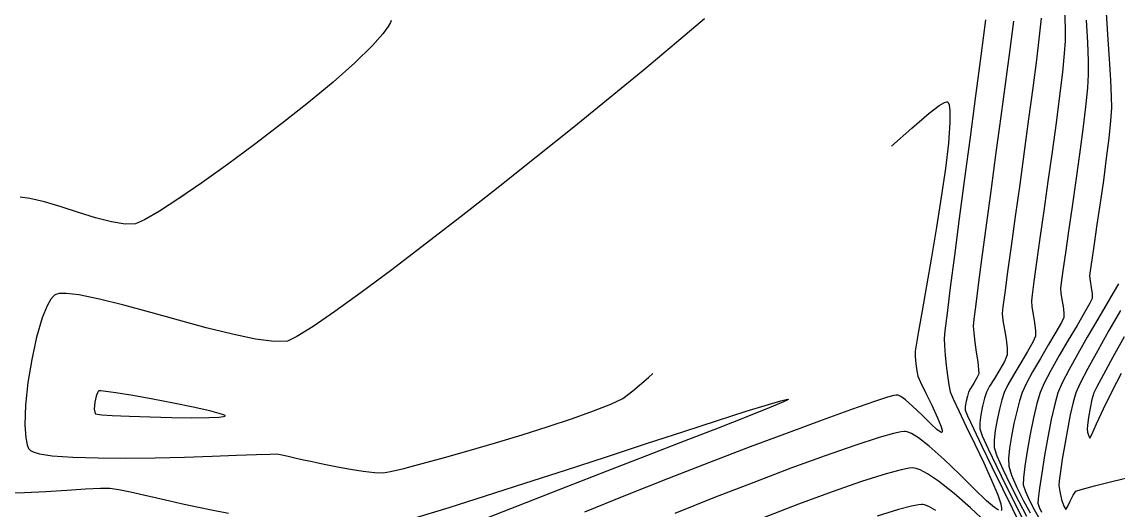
# Model space of a CAD drawing. Header units: metres. Extents: x 708868 to 711043, y 5411316 to 5413138.
# Drawn here: x 710010.5 to 710079.2, y 5411881.9 to 5411912.5 of the extents above; entities that cross this region are included whole.
import ezdxf

# ---------------------------------------------------------------- set-up
doc = ezdxf.new("R2010")
doc.units = ezdxf.units.M
for name, color, linetype in [('Rionegro 2010_Contours', 7, 'Continuous'), ('Rionegro 2014_Contours', 7, 'Continuous'), ('Rionegro 2018_Contours', 7, 'Continuous')]:
    doc.layers.add(name, color=color, linetype=linetype)

msp = doc.modelspace()

# ---------------------------------------------------------------- linework, layer by layer
at = {"layer": 'Rionegro 2010_Contours'}
for points in [[(710078.461, 5411913.421, 241), (710078.584, 5411911.719, 241), (710078.687, 5411910.178, 241), (710078.763, 5411908.861, 241), (710078.807, 5411907.827, 241), (710078.815, 5411907.137, 241), (710078.765, 5411906.326, 241), (710078.654, 5411905.243, 241), (710078.498, 5411903.97, 241), (710078.313, 5411902.589, 241), (710078.113, 5411901.181, 241), (710077.915, 5411899.829, 241), (710077.734, 5411898.614, 241), (710077.586, 5411897.617, 241), (710077.485, 5411896.922, 241), (710077.447, 5411896.608, 241), (710077.48, 5411896.293, 241), (710077.551, 5411895.887, 241), (710077.61, 5411895.485, 241), (710077.611, 5411895.18, 241), (710077.472, 5411894.891, 241), (710077.137, 5411894.304, 241), (710076.667, 5411893.505, 241), (710076.119, 5411892.577, 241), (710075.554, 5411891.607, 241), (710075.031, 5411890.679, 241), (710074.609, 5411889.879, 241), (710074.347, 5411889.291, 241), (710074.149, 5411888.618, 241), (710073.937, 5411887.71, 241), (710073.729, 5411886.678, 241), (710073.544, 5411885.632, 241), (710073.398, 5411884.684, 241), (710073.309, 5411883.943, 241), (710073.296, 5411883.521, 241), (710073.427, 5411883.097, 241), (710073.68, 5411882.537, 241), (710073.978, 5411881.963, 241), (710074.242, 5411881.493, 241)], [(710070.932, 5411912.656, 236), (710070.63, 5411910.382, 236), (710070.301, 5411907.896, 236), (710069.957, 5411905.302, 236), (710069.613, 5411902.701, 236), (710069.283, 5411900.196, 236), (710068.981, 5411897.888, 236), (710068.722, 5411895.88, 236), (710068.519, 5411894.274, 236), (710068.386, 5411893.172, 236), (710068.338, 5411892.677, 236), (710068.351, 5411892.223, 236), (710068.393, 5411891.643, 236), (710068.457, 5411891, 236), (710068.537, 5411890.36, 236), (710068.627, 5411889.787, 236), (710068.721, 5411889.344, 236), (710068.894, 5411888.912, 236), (710069.248, 5411888.154, 236), (710069.725, 5411887.169, 236), (710070.266, 5411886.052, 236), (710070.814, 5411884.902, 236), (710071.309, 5411883.815, 236), (710071.695, 5411882.888, 236), (710071.886, 5411882.327, 236), (710071.94, 5411882.045, 236), (710071.927, 5411881.933, 236), (710071.905, 5411881.903, 236)], [(710072.677, 5411912.555, 237), (710072.446, 5411910.788, 237), (710072.179, 5411908.773, 237), (710071.888, 5411906.594, 237), (710071.585, 5411904.335, 237), (710071.281, 5411902.083, 237), (710070.991, 5411899.922, 237), (710070.725, 5411897.938, 237), (710070.497, 5411896.214, 237), (710070.319, 5411894.837, 237), (710070.202, 5411893.892, 237), (710070.16, 5411893.463, 237), (710070.187, 5411893.03, 237), (710070.259, 5411892.454, 237), (710070.35, 5411891.822, 237), (710070.438, 5411891.223, 237), (710070.497, 5411890.744, 237), (710070.504, 5411890.473, 237), (710070.392, 5411890.21, 237), (710070.194, 5411889.881, 237), (710069.991, 5411889.559, 237), (710069.862, 5411889.316, 237), (710069.79, 5411889.073, 237), (710069.715, 5411888.751, 237), (710069.662, 5411888.428, 237), (710069.656, 5411888.183, 237), (710069.801, 5411887.836, 237), (710070.172, 5411887.044, 237), (710070.703, 5411885.937, 237), (710071.331, 5411884.643, 237), (710071.989, 5411883.293, 237), (710072.615, 5411882.017, 237), (710073.142, 5411880.944, 237)], [(710074.422, 5411912.743, 238), (710074.299, 5411911.626, 238), (710074.118, 5411910.148, 238), (710073.892, 5411908.395, 238), (710073.633, 5411906.451, 238), (710073.355, 5411904.402, 238), (710073.07, 5411902.333, 238), (710072.794, 5411900.328, 238), (710072.537, 5411898.473, 238), (710072.315, 5411896.852, 238), (710072.139, 5411895.552, 238), (710072.024, 5411894.656, 238), (710071.982, 5411894.249, 238), (710072.021, 5411893.81, 238), (710072.116, 5411893.242, 238), (710072.221, 5411892.633, 238), (710072.29, 5411892.073, 238), (710072.281, 5411891.65, 238), (710072.121, 5411891.245, 238), (710071.827, 5411890.73, 238), (710071.483, 5411890.185, 238), (710071.174, 5411889.686, 238), (710070.984, 5411889.31, 238), (710070.868, 5411888.934, 238), (710070.743, 5411888.436, 238), (710070.635, 5411887.896, 238), (710070.568, 5411887.397, 238), (710070.566, 5411887.017, 238), (710070.724, 5411886.589, 238), (710071.099, 5411885.762, 238), (710071.619, 5411884.677, 238), (710072.21, 5411883.472, 238), (710072.8, 5411882.289, 238), (710073.315, 5411881.265, 238)], [(710075.876, 5411913.191, 239), (710075.916, 5411912.139, 239), (710075.92, 5411911.322, 239), (710075.867, 5411910.535, 239), (710075.745, 5411909.363, 239), (710075.567, 5411907.89, 239), (710075.348, 5411906.201, 239), (710075.102, 5411904.381, 239), (710074.843, 5411902.513, 239), (710074.585, 5411900.682, 239), (710074.342, 5411898.972, 239), (710074.128, 5411897.468, 239), (710073.958, 5411896.255, 239), (710073.845, 5411895.416, 239), (710073.803, 5411895.036, 239), (710073.837, 5411894.662, 239), (710073.918, 5411894.179, 239), (710074.007, 5411893.662, 239), (710074.066, 5411893.187, 239), (710074.058, 5411892.827, 239), (710073.899, 5411892.456, 239), (710073.568, 5411891.869, 239), (710073.144, 5411891.164, 239), (710072.706, 5411890.436, 239), (710072.333, 5411889.784, 239), (710072.105, 5411889.303, 239), (710071.961, 5411888.847, 239), (710071.805, 5411888.25, 239), (710071.656, 5411887.581, 239), (710071.537, 5411886.912, 239), (710071.47, 5411886.312, 239), (710071.476, 5411885.852, 239), (710071.645, 5411885.334, 239), (710072.012, 5411884.502, 239), (710072.498, 5411883.499, 239), (710073.022, 5411882.465, 239), (710073.503, 5411881.541, 239)], [(710020.729, 5411901.689, 234), (710020.378, 5411901.449, 234), (710019.156, 5411900.658, 234), (710018.228, 5411900.113, 234), (710017.663, 5411899.863, 234), (710017.016, 5411899.839, 234), (710016.16, 5411899.986, 234), (710015.162, 5411900.251, 234), (710014.086, 5411900.583, 234), (710012.997, 5411900.929, 234), (710011.962, 5411901.237, 234), (710011.045, 5411901.454, 234), (710010.441, 5411901.528, 234)], [(710079.26, 5411896.105, 242), (710078.936, 5411895.544, 242), (710078.468, 5411894.75, 242), (710077.907, 5411893.797, 242), (710077.302, 5411892.76, 242), (710076.706, 5411891.715, 242), (710076.167, 5411890.738, 242), (710075.738, 5411889.902, 242), (710075.468, 5411889.284, 242), (710075.264, 5411888.577, 242), (710075.049, 5411887.614, 242), (710074.834, 5411886.501, 242), (710074.633, 5411885.342, 242), (710074.458, 5411884.244, 242), (710074.32, 5411883.31, 242), (710074.232, 5411882.645, 242), (710074.206, 5411882.355, 242), (710074.289, 5411882.108, 242), (710074.439, 5411881.808, 242)], [(710079.39, 5411894.437, 243), (710078.668, 5411893.178, 243), (710077.963, 5411891.93, 243), (710077.34, 5411890.796, 243), (710076.86, 5411889.878, 243), (710076.589, 5411889.278, 243), (710076.418, 5411888.691, 243), (710076.238, 5411887.902, 243), (710076.059, 5411886.99, 243), (710075.89, 5411886.038, 243), (710075.743, 5411885.127, 243), (710075.628, 5411884.34, 243), (710075.553, 5411883.758, 243), (710075.53, 5411883.462, 243), (710075.585, 5411883.091, 243), (710075.7, 5411882.6, 243), (710075.836, 5411882.168, 243), (710075.953, 5411881.977, 243), (710076.076, 5411882.127, 243), (710076.24, 5411882.484, 243), (710076.42, 5411882.873, 243), (710076.592, 5411883.12, 243), (710076.933, 5411883.231, 243), (710077.751, 5411883.449, 243), (710078.925, 5411883.743, 243), (710080.335, 5411884.083, 243)], [(710079.623, 5411892.787, 244), (710078.914, 5411891.511, 244), (710078.319, 5411890.431, 244), (710077.898, 5411889.65, 244), (710077.711, 5411889.271, 244), (710077.602, 5411888.867, 244), (710077.491, 5411888.308, 244), (710077.392, 5411887.726, 244), (710077.323, 5411887.25, 244), (710077.299, 5411887.01, 244), (710077.331, 5411886.805, 244), (710077.396, 5411886.557, 244), (710077.463, 5411886.433, 244), (710077.587, 5411886.676, 244), (710077.888, 5411887.328, 244), (710078.326, 5411888.268, 244), (710078.859, 5411889.373, 244), (710079.447, 5411890.52, 244)], [(710015.123, 5411887.975, 236), (710015.144, 5411887.964, 236), (710015.25, 5411887.942, 236), (710015.559, 5411887.908, 236), (710016.203, 5411887.863, 236), (710017.291, 5411887.809, 236), (710018.57, 5411887.765, 236), (710019.91, 5411887.733, 236), (710021.182, 5411887.719, 236), (710022.254, 5411887.728, 236), (710022.88, 5411887.754, 236), (710023.171, 5411887.787, 236), (710023.265, 5411887.815, 236), (710023.278, 5411887.832, 236), (710023.269, 5411887.851, 236), (710023.184, 5411887.898, 236), (710022.91, 5411887.991, 236), (710022.31, 5411888.148, 236), (710021.277, 5411888.38, 236), (710020.045, 5411888.632, 236), (710018.743, 5411888.881, 236), (710017.496, 5411889.104, 236), (710016.431, 5411889.279, 236), (710015.795, 5411889.37, 236), (710015.487, 5411889.401, 236), (710015.377, 5411889.402, 236), (710015.354, 5411889.396, 236), (710015.327, 5411889.37, 236), (710015.273, 5411889.278, 236), (710015.199, 5411889.064, 236), (710015.12, 5411888.698, 236), (710015.077, 5411888.247, 236), (710015.123, 5411887.975, 236)], [(710035.307, 5411881.482, 234), (710037.317, 5411882.101, 234), (710039.593, 5411882.82, 234), (710042.051, 5411883.61, 234), (710044.607, 5411884.439, 234), (710047.178, 5411885.278, 234), (710049.68, 5411886.096, 234), (710052.029, 5411886.863, 234), (710054.143, 5411887.55, 234), (710055.936, 5411888.124, 234), (710057.326, 5411888.557, 234), (710058.092, 5411888.781, 234), (710058.435, 5411888.868, 234), (710058.545, 5411888.883, 234), (710058.561, 5411888.877, 234), (710058.552, 5411888.862, 234), (710058.454, 5411888.804, 234), (710058.122, 5411888.65, 234), (710057.364, 5411888.331, 234), (710055.973, 5411887.774, 234), (710054.172, 5411887.067, 234), (710052.049, 5411886.243, 234), (710049.693, 5411885.333, 234), (710047.192, 5411884.366, 234), (710044.637, 5411883.374, 234), (710042.114, 5411882.389, 234), (710039.713, 5411881.44, 234)], [(710071.75, 5411881.918, 236), (710071.487, 5411882.088, 236), (710070.996, 5411882.512, 236), (710070.209, 5411883.271, 236), (710069.3, 5411884.175, 236), (710068.341, 5411885.104, 236), (710067.408, 5411885.94, 236), (710066.73, 5411886.461, 236), (710066.286, 5411886.725, 236), (710066.029, 5411886.827, 236), (710065.914, 5411886.852, 236), (710065.844, 5411886.856, 236), (710065.636, 5411886.835, 236), (710065.162, 5411886.733, 236), (710064.257, 5411886.477, 236), (710062.743, 5411885.987, 236), (710060.877, 5411885.334, 236), (710058.738, 5411884.55, 236), (710056.404, 5411883.666, 236), (710053.954, 5411882.71, 236), (710051.468, 5411881.715, 236)], [(710070.977, 5411881.145, 237), (710069.982, 5411882.072, 237), (710068.964, 5411882.966, 237), (710067.992, 5411883.738, 237), (710067.292, 5411884.209, 237), (710066.837, 5411884.447, 237), (710066.574, 5411884.54, 237), (710066.457, 5411884.565, 237), (710066.374, 5411884.571, 237), (710066.14, 5411884.553, 237), (710065.635, 5411884.455, 237), (710064.699, 5411884.203, 237), (710063.167, 5411883.717, 237), (710061.311, 5411883.072, 237), (710059.213, 5411882.3, 237), (710056.956, 5411881.434, 237)], [(710009.403, 5411883.002, 234), (710010.694, 5411883.024, 234), (710012.046, 5411883.091, 234), (710013.358, 5411883.178, 234), (710014.529, 5411883.26, 234), (710015.457, 5411883.31, 234), (710016.042, 5411883.304, 234), (710016.62, 5411883.215, 234), (710017.343, 5411883.07, 234), (710018.153, 5411882.892, 234), (710018.992, 5411882.698, 234), (710019.801, 5411882.509, 234), (710020.523, 5411882.345, 234), (710021.098, 5411882.226, 234), (710021.612, 5411882.124, 234), (710022.431, 5411881.955, 234), (710023.486, 5411881.739, 234)], [(710067.823, 5411881.897, 238), (710067.374, 5411882.153, 238), (710067.115, 5411882.252, 238), (710067, 5411882.278, 238), (710066.927, 5411882.283, 238), (710066.724, 5411882.268, 238), (710066.284, 5411882.184, 238), (710065.469, 5411881.967, 238), (710064.136, 5411881.548, 238)]]:
    msp.add_polyline3d(points, dxfattribs=at)
at = {"layer": 'Rionegro 2014_Contours'}
for points in [[(710078.461, 5411913.421, 241), (710078.584, 5411911.719, 241), (710078.687, 5411910.178, 241), (710078.763, 5411908.861, 241), (710078.807, 5411907.827, 241), (710078.815, 5411907.137, 241), (710078.765, 5411906.326, 241), (710078.654, 5411905.243, 241), (710078.498, 5411903.97, 241), (710078.313, 5411902.589, 241), (710078.113, 5411901.181, 241), (710077.915, 5411899.829, 241), (710077.734, 5411898.614, 241), (710077.586, 5411897.617, 241), (710077.485, 5411896.922, 241), (710077.447, 5411896.608, 241), (710077.48, 5411896.293, 241), (710077.551, 5411895.887, 241), (710077.61, 5411895.485, 241), (710077.611, 5411895.18, 241), (710077.472, 5411894.891, 241), (710077.137, 5411894.304, 241), (710076.667, 5411893.505, 241), (710076.119, 5411892.577, 241), (710075.554, 5411891.607, 241), (710075.031, 5411890.679, 241), (710074.609, 5411889.879, 241), (710074.347, 5411889.291, 241), (710074.149, 5411888.618, 241), (710073.937, 5411887.71, 241), (710073.729, 5411886.678, 241), (710073.544, 5411885.632, 241), (710073.398, 5411884.684, 241), (710073.309, 5411883.943, 241), (710073.296, 5411883.521, 241), (710073.427, 5411883.097, 241), (710073.68, 5411882.537, 241), (710073.978, 5411881.963, 241), (710074.242, 5411881.493, 241)], [(710033.679, 5411912.606, 234), (710033.636, 5411912.49, 234), (710033.497, 5411912.229, 234), (710033.164, 5411911.766, 234), (710032.51, 5411911.03, 234), (710031.406, 5411909.955, 234), (710030.046, 5411908.751, 234), (710028.5, 5411907.465, 234), (710026.837, 5411906.144, 234), (710025.124, 5411904.835, 234), (710023.431, 5411903.584, 234), (710021.826, 5411902.44, 234), (710020.378, 5411901.449, 234), (710019.156, 5411900.658, 234), (710018.228, 5411900.113, 234), (710017.663, 5411899.863, 234), (710017.016, 5411899.839, 234), (710016.16, 5411899.986, 234), (710015.162, 5411900.251, 234), (710014.086, 5411900.583, 234), (710012.997, 5411900.929, 234), (710011.962, 5411901.237, 234), (710011.045, 5411901.454, 234), (710010.441, 5411901.528, 234)], [(710053.315, 5411912.717, 235), (710051.557, 5411911.218, 235), (710049.57, 5411909.558, 235), (710047.408, 5411907.778, 235), (710045.123, 5411905.923, 235), (710042.768, 5411904.033, 235), (710040.397, 5411902.153, 235), (710038.062, 5411900.323, 235), (710035.816, 5411898.588, 235), (710033.713, 5411896.988, 235), (710031.804, 5411895.568, 235), (710030.143, 5411894.368, 235), (710028.784, 5411893.433, 235), (710027.778, 5411892.804, 235), (710027.179, 5411892.523, 235), (710026.355, 5411892.485, 235), (710025.177, 5411892.64, 235), (710023.728, 5411892.945, 235), (710022.094, 5411893.354, 235), (710020.36, 5411893.823, 235), (710018.61, 5411894.308, 235), (710016.93, 5411894.764, 235), (710015.402, 5411895.146, 235), (710014.114, 5411895.41, 235), (710013.312, 5411895.505, 235), (710012.872, 5411895.495, 235), (710012.666, 5411895.443, 235), (710012.591, 5411895.403, 235), (710012.512, 5411895.337, 235), (710012.353, 5411895.148, 235), (710012.116, 5411894.732, 235), (710011.811, 5411893.968, 235), (710011.459, 5411892.757, 235), (710011.156, 5411891.369, 235), (710010.921, 5411889.917, 235), (710010.772, 5411888.512, 235), (710010.726, 5411887.269, 235), (710010.776, 5411886.467, 235), (710010.87, 5411886.016, 235), (710010.963, 5411885.799, 235), (710011.018, 5411885.72, 235), (710011.073, 5411885.669, 235), (710011.245, 5411885.576, 235), (710011.651, 5411885.459, 235), (710012.434, 5411885.339, 235), (710013.736, 5411885.243, 235), (710015.31, 5411885.195, 235), (710017.062, 5411885.188, 235), (710018.899, 5411885.211, 235), (710020.728, 5411885.255, 235), (710022.455, 5411885.31, 235), (710023.988, 5411885.366, 235), (710025.233, 5411885.415, 235), (710026.097, 5411885.445, 235), (710026.486, 5411885.448, 235), (710026.851, 5411885.387, 235), (710027.318, 5411885.288, 235), (710027.818, 5411885.172, 235), (710028.284, 5411885.065, 235), (710028.647, 5411884.988, 235), (710028.998, 5411884.915, 235), (710029.583, 5411884.792, 235), (710030.322, 5411884.642, 235), (710031.132, 5411884.49, 235), (710031.933, 5411884.36, 235), (710032.643, 5411884.276, 235), (710033.18, 5411884.263, 235), (710033.641, 5411884.345, 235), (710034.481, 5411884.544, 235), (710035.629, 5411884.842, 235), (710037.015, 5411885.219, 235), (710038.568, 5411885.659, 235), (710040.218, 5411886.142, 235), (710041.894, 5411886.65, 235), (710043.525, 5411887.165, 235), (710045.042, 5411887.669, 235), (710046.372, 5411888.143, 235), (710047.446, 5411888.569, 235), (710048.192, 5411888.929, 235), (710048.831, 5411889.395, 235), (710049.813, 5411890.239, 235), (710050.079, 5411890.481, 235)], [(710070.932, 5411912.656, 236), (710070.63, 5411910.382, 236), (710070.301, 5411907.896, 236), (710069.957, 5411905.302, 236), (710069.613, 5411902.701, 236), (710069.283, 5411900.196, 236), (710068.981, 5411897.888, 236), (710068.722, 5411895.88, 236), (710068.519, 5411894.274, 236), (710068.386, 5411893.172, 236), (710068.338, 5411892.677, 236), (710068.351, 5411892.223, 236), (710068.393, 5411891.643, 236), (710068.457, 5411891, 236), (710068.537, 5411890.36, 236), (710068.627, 5411889.787, 236), (710068.721, 5411889.344, 236), (710068.894, 5411888.912, 236), (710069.248, 5411888.154, 236), (710069.725, 5411887.169, 236), (710070.266, 5411886.052, 236), (710070.814, 5411884.902, 236), (710071.309, 5411883.815, 236), (710071.695, 5411882.888, 236), (710071.886, 5411882.327, 236), (710071.94, 5411882.045, 236), (710071.927, 5411881.933, 236), (710071.905, 5411881.903, 236)], [(710072.677, 5411912.555, 237), (710072.446, 5411910.788, 237), (710072.179, 5411908.773, 237), (710071.888, 5411906.594, 237), (710071.585, 5411904.335, 237), (710071.281, 5411902.083, 237), (710070.991, 5411899.922, 237), (710070.725, 5411897.938, 237), (710070.497, 5411896.214, 237), (710070.319, 5411894.837, 237), (710070.202, 5411893.892, 237), (710070.16, 5411893.463, 237), (710070.187, 5411893.03, 237), (710070.259, 5411892.454, 237), (710070.35, 5411891.822, 237), (710070.438, 5411891.223, 237), (710070.497, 5411890.744, 237), (710070.504, 5411890.473, 237), (710070.392, 5411890.21, 237), (710070.194, 5411889.881, 237), (710069.991, 5411889.559, 237), (710069.862, 5411889.316, 237), (710069.79, 5411889.073, 237), (710069.715, 5411888.751, 237), (710069.662, 5411888.428, 237), (710069.656, 5411888.183, 237), (710069.801, 5411887.836, 237), (710070.172, 5411887.044, 237), (710070.703, 5411885.937, 237), (710071.331, 5411884.643, 237), (710071.989, 5411883.293, 237), (710072.615, 5411882.017, 237), (710073.142, 5411880.944, 237)], [(710074.422, 5411912.743, 238), (710074.299, 5411911.626, 238), (710074.118, 5411910.148, 238), (710073.892, 5411908.395, 238), (710073.633, 5411906.451, 238), (710073.355, 5411904.402, 238), (710073.07, 5411902.333, 238), (710072.794, 5411900.328, 238), (710072.537, 5411898.473, 238), (710072.315, 5411896.852, 238), (710072.139, 5411895.552, 238), (710072.024, 5411894.656, 238), (710071.982, 5411894.249, 238), (710072.021, 5411893.81, 238), (710072.116, 5411893.242, 238), (710072.221, 5411892.633, 238), (710072.29, 5411892.073, 238), (710072.281, 5411891.65, 238), (710072.121, 5411891.245, 238), (710071.827, 5411890.73, 238), (710071.483, 5411890.185, 238), (710071.174, 5411889.686, 238), (710070.984, 5411889.31, 238), (710070.868, 5411888.934, 238), (710070.743, 5411888.436, 238), (710070.635, 5411887.896, 238), (710070.568, 5411887.397, 238), (710070.566, 5411887.017, 238), (710070.724, 5411886.589, 238), (710071.099, 5411885.762, 238), (710071.619, 5411884.677, 238), (710072.21, 5411883.472, 238), (710072.8, 5411882.289, 238), (710073.315, 5411881.265, 238)], [(710075.876, 5411913.191, 239), (710075.916, 5411912.139, 239), (710075.92, 5411911.322, 239), (710075.867, 5411910.535, 239), (710075.745, 5411909.363, 239), (710075.567, 5411907.89, 239), (710075.348, 5411906.201, 239), (710075.102, 5411904.381, 239), (710074.843, 5411902.513, 239), (710074.585, 5411900.682, 239), (710074.342, 5411898.972, 239), (710074.128, 5411897.468, 239), (710073.958, 5411896.255, 239), (710073.845, 5411895.416, 239), (710073.803, 5411895.036, 239), (710073.837, 5411894.662, 239), (710073.918, 5411894.179, 239), (710074.007, 5411893.662, 239), (710074.066, 5411893.187, 239), (710074.058, 5411892.827, 239), (710073.899, 5411892.456, 239), (710073.568, 5411891.869, 239), (710073.144, 5411891.164, 239), (710072.706, 5411890.436, 239), (710072.333, 5411889.784, 239), (710072.105, 5411889.303, 239), (710071.961, 5411888.847, 239), (710071.805, 5411888.25, 239), (710071.656, 5411887.581, 239), (710071.537, 5411886.912, 239), (710071.47, 5411886.312, 239), (710071.476, 5411885.852, 239), (710071.645, 5411885.334, 239), (710072.012, 5411884.502, 239), (710072.498, 5411883.499, 239), (710073.022, 5411882.465, 239), (710073.503, 5411881.541, 239)], [(710077.233, 5411912.626, 240), (710077.314, 5411911.228, 240), (710077.361, 5411910.073, 240), (710077.367, 5411909.23, 240), (710077.314, 5411908.377, 240), (710077.195, 5411907.204, 240), (710077.025, 5411905.793, 240), (710076.82, 5411904.225, 240), (710076.593, 5411902.585, 240), (710076.36, 5411900.954, 240), (710076.136, 5411899.414, 240), (710075.935, 5411898.049, 240), (710075.774, 5411896.94, 240), (710075.665, 5411896.17, 240), (710075.625, 5411895.822, 240), (710075.653, 5411895.514, 240), (710075.719, 5411895.117, 240), (710075.793, 5411894.691, 240), (710075.841, 5411894.3, 240), (710075.834, 5411894.004, 240), (710075.684, 5411893.674, 240), (710075.345, 5411893.074, 240), (710074.885, 5411892.296, 240), (710074.374, 5411891.436, 240), (710073.881, 5411890.587, 240), (710073.475, 5411889.842, 240), (710073.226, 5411889.297, 240), (710073.064, 5411888.783, 240), (710072.888, 5411888.113, 240), (710072.713, 5411887.352, 240), (710072.558, 5411886.564, 240), (710072.44, 5411885.814, 240), (710072.377, 5411885.166, 240), (710072.386, 5411884.686, 240), (710072.556, 5411884.112, 240), (710072.891, 5411883.347, 240), (710073.307, 5411882.519, 240), (710073.721, 5411881.754, 240)], [(710065.045, 5411904.734, 235), (710066.303, 5411905.87, 235), (710067.393, 5411906.796, 235), (710068.034, 5411907.28, 235), (710068.362, 5411907.471, 235), (710068.5, 5411907.51, 235), (710068.544, 5411907.501, 235), (710068.586, 5411907.466, 235), (710068.65, 5411907.328, 235), (710068.703, 5411906.961, 235), (710068.702, 5411906.209, 235), (710068.601, 5411904.916, 235), (710068.413, 5411903.326, 235), (710068.159, 5411901.539, 235), (710067.863, 5411899.654, 235), (710067.549, 5411897.771, 235), (710067.24, 5411895.99, 235), (710066.959, 5411894.412, 235), (710066.729, 5411893.136, 235), (710066.573, 5411892.262, 235), (710066.516, 5411891.891, 235), (710066.531, 5411891.545, 235), (710066.572, 5411891.099, 235), (710066.631, 5411890.655, 235), (710066.697, 5411890.317, 235), (710066.855, 5411889.951, 235), (710067.176, 5411889.293, 235), (710067.566, 5411888.496, 235), (710067.93, 5411887.713, 235), (710068.139, 5411887.2, 235), (710068.215, 5411886.932, 235), (710068.217, 5411886.828, 235), (710068.201, 5411886.802, 235), (710068.173, 5411886.794, 235), (710068.086, 5411886.824, 235), (710067.887, 5411886.971, 235), (710067.521, 5411887.31, 235), (710066.961, 5411887.869, 235), (710066.362, 5411888.449, 235), (710065.91, 5411888.84, 235), (710065.613, 5411889.044, 235), (710065.445, 5411889.122, 235), (710065.371, 5411889.14, 235), (710065.333, 5411889.139, 235), (710065.185, 5411889.109, 235), (710064.791, 5411888.997, 235), (710063.972, 5411888.731, 235), (710062.533, 5411888.232, 235), (710060.702, 5411887.573, 235), (710058.558, 5411886.781, 235), (710056.175, 5411885.885, 235), (710053.631, 5411884.913, 235), (710051.003, 5411883.89, 235), (710048.368, 5411882.846, 235), (710045.801, 5411881.808, 235)], [(710079.26, 5411896.105, 242), (710078.936, 5411895.544, 242), (710078.468, 5411894.75, 242), (710077.907, 5411893.797, 242), (710077.302, 5411892.76, 242), (710076.706, 5411891.715, 242), (710076.167, 5411890.738, 242), (710075.738, 5411889.902, 242), (710075.468, 5411889.284, 242), (710075.264, 5411888.577, 242), (710075.049, 5411887.614, 242), (710074.834, 5411886.501, 242), (710074.633, 5411885.342, 242), (710074.458, 5411884.244, 242), (710074.32, 5411883.31, 242), (710074.232, 5411882.645, 242), (710074.206, 5411882.355, 242), (710074.289, 5411882.108, 242), (710074.439, 5411881.808, 242)], [(710079.39, 5411894.437, 243), (710078.668, 5411893.178, 243), (710077.963, 5411891.93, 243), (710077.34, 5411890.796, 243), (710076.86, 5411889.878, 243), (710076.589, 5411889.278, 243), (710076.418, 5411888.691, 243), (710076.238, 5411887.902, 243), (710076.059, 5411886.99, 243), (710075.89, 5411886.038, 243), (710075.743, 5411885.127, 243), (710075.628, 5411884.34, 243), (710075.553, 5411883.758, 243), (710075.53, 5411883.462, 243), (710075.585, 5411883.091, 243), (710075.7, 5411882.6, 243), (710075.836, 5411882.168, 243), (710075.953, 5411881.977, 243), (710076.076, 5411882.127, 243), (710076.24, 5411882.484, 243), (710076.42, 5411882.873, 243), (710076.592, 5411883.12, 243), (710076.933, 5411883.231, 243), (710077.751, 5411883.449, 243), (710078.925, 5411883.743, 243), (710080.335, 5411884.083, 243)], [(710079.623, 5411892.787, 244), (710078.914, 5411891.511, 244), (710078.319, 5411890.431, 244), (710077.898, 5411889.65, 244), (710077.711, 5411889.271, 244), (710077.602, 5411888.867, 244), (710077.491, 5411888.308, 244), (710077.392, 5411887.726, 244), (710077.323, 5411887.25, 244), (710077.299, 5411887.01, 244), (710077.331, 5411886.805, 244), (710077.396, 5411886.557, 244), (710077.463, 5411886.433, 244), (710077.587, 5411886.676, 244), (710077.888, 5411887.328, 244), (710078.326, 5411888.268, 244), (710078.859, 5411889.373, 244), (710079.447, 5411890.52, 244)], [(710015.123, 5411887.975, 236), (710015.144, 5411887.964, 236), (710015.25, 5411887.942, 236), (710015.559, 5411887.908, 236), (710016.203, 5411887.863, 236), (710017.291, 5411887.809, 236), (710018.57, 5411887.765, 236), (710019.91, 5411887.733, 236), (710021.182, 5411887.719, 236), (710022.254, 5411887.728, 236), (710022.88, 5411887.754, 236), (710023.171, 5411887.787, 236), (710023.265, 5411887.815, 236), (710023.278, 5411887.832, 236), (710023.269, 5411887.851, 236), (710023.184, 5411887.898, 236), (710022.91, 5411887.991, 236), (710022.31, 5411888.148, 236), (710021.277, 5411888.38, 236), (710020.045, 5411888.632, 236), (710018.743, 5411888.881, 236), (710017.496, 5411889.104, 236), (710016.431, 5411889.279, 236), (710015.795, 5411889.37, 236), (710015.487, 5411889.401, 236), (710015.377, 5411889.402, 236), (710015.354, 5411889.396, 236), (710015.327, 5411889.37, 236), (710015.273, 5411889.278, 236), (710015.199, 5411889.064, 236), (710015.12, 5411888.698, 236), (710015.077, 5411888.247, 236), (710015.123, 5411887.975, 236)], [(710035.307, 5411881.482, 234), (710037.317, 5411882.101, 234), (710039.593, 5411882.82, 234), (710042.051, 5411883.61, 234), (710044.607, 5411884.439, 234), (710047.178, 5411885.278, 234), (710049.68, 5411886.096, 234), (710052.029, 5411886.863, 234), (710054.143, 5411887.55, 234), (710055.936, 5411888.124, 234), (710057.326, 5411888.557, 234), (710058.092, 5411888.781, 234), (710058.435, 5411888.868, 234), (710058.545, 5411888.883, 234), (710058.561, 5411888.877, 234), (710058.552, 5411888.862, 234), (710058.454, 5411888.804, 234), (710058.122, 5411888.65, 234), (710057.364, 5411888.331, 234), (710055.973, 5411887.774, 234), (710054.172, 5411887.067, 234), (710052.049, 5411886.243, 234), (710049.693, 5411885.333, 234), (710047.192, 5411884.366, 234), (710044.637, 5411883.374, 234), (710042.114, 5411882.389, 234), (710039.713, 5411881.44, 234)], [(710071.75, 5411881.918, 236), (710071.487, 5411882.088, 236), (710070.996, 5411882.512, 236), (710070.209, 5411883.271, 236), (710069.3, 5411884.175, 236), (710068.341, 5411885.104, 236), (710067.408, 5411885.94, 236), (710066.73, 5411886.461, 236), (710066.286, 5411886.725, 236), (710066.029, 5411886.827, 236), (710065.914, 5411886.852, 236), (710065.844, 5411886.856, 236), (710065.636, 5411886.835, 236), (710065.162, 5411886.733, 236), (710064.257, 5411886.477, 236), (710062.743, 5411885.987, 236), (710060.877, 5411885.334, 236), (710058.738, 5411884.55, 236), (710056.404, 5411883.666, 236), (710053.954, 5411882.71, 236), (710051.468, 5411881.715, 236)], [(710070.977, 5411881.145, 237), (710069.982, 5411882.072, 237), (710068.964, 5411882.966, 237), (710067.992, 5411883.738, 237), (710067.292, 5411884.209, 237), (710066.837, 5411884.447, 237), (710066.574, 5411884.54, 237), (710066.457, 5411884.565, 237), (710066.374, 5411884.571, 237), (710066.14, 5411884.553, 237), (710065.635, 5411884.455, 237), (710064.699, 5411884.203, 237), (710063.167, 5411883.717, 237), (710061.311, 5411883.072, 237), (710059.213, 5411882.3, 237), (710056.956, 5411881.434, 237)], [(710009.403, 5411883.002, 234), (710010.694, 5411883.024, 234), (710012.046, 5411883.091, 234), (710013.358, 5411883.178, 234), (710014.529, 5411883.26, 234), (710015.457, 5411883.31, 234), (710016.042, 5411883.304, 234), (710016.62, 5411883.215, 234), (710017.343, 5411883.07, 234), (710018.153, 5411882.892, 234), (710018.992, 5411882.698, 234), (710019.801, 5411882.509, 234), (710020.523, 5411882.345, 234), (710021.098, 5411882.226, 234), (710021.612, 5411882.124, 234), (710022.431, 5411881.955, 234), (710023.486, 5411881.739, 234)], [(710067.823, 5411881.897, 238), (710067.374, 5411882.153, 238), (710067.115, 5411882.252, 238), (710067, 5411882.278, 238), (710066.927, 5411882.283, 238), (710066.724, 5411882.268, 238), (710066.284, 5411882.184, 238), (710065.469, 5411881.967, 238), (710064.136, 5411881.548, 238)]]:
    msp.add_polyline3d(points, dxfattribs=at)
at = {"layer": 'Rionegro 2018_Contours'}
for points in [[(710078.461, 5411913.421, 241), (710078.584, 5411911.719, 241), (710078.687, 5411910.178, 241), (710078.763, 5411908.861, 241), (710078.807, 5411907.827, 241), (710078.815, 5411907.137, 241), (710078.765, 5411906.326, 241), (710078.654, 5411905.243, 241), (710078.498, 5411903.97, 241), (710078.313, 5411902.589, 241), (710078.113, 5411901.181, 241), (710077.915, 5411899.829, 241), (710077.734, 5411898.614, 241), (710077.586, 5411897.617, 241), (710077.485, 5411896.922, 241), (710077.447, 5411896.608, 241), (710077.48, 5411896.293, 241), (710077.551, 5411895.887, 241), (710077.61, 5411895.485, 241), (710077.611, 5411895.18, 241), (710077.472, 5411894.891, 241), (710077.137, 5411894.304, 241), (710076.667, 5411893.505, 241), (710076.119, 5411892.577, 241), (710075.554, 5411891.607, 241), (710075.031, 5411890.679, 241), (710074.609, 5411889.879, 241), (710074.347, 5411889.291, 241), (710074.149, 5411888.618, 241), (710073.937, 5411887.71, 241), (710073.729, 5411886.678, 241), (710073.544, 5411885.632, 241), (710073.398, 5411884.684, 241), (710073.309, 5411883.943, 241), (710073.296, 5411883.521, 241), (710073.427, 5411883.097, 241), (710073.68, 5411882.537, 241), (710073.978, 5411881.963, 241), (710074.242, 5411881.493, 241)], [(710033.679, 5411912.606, 234), (710033.636, 5411912.49, 234), (710033.497, 5411912.229, 234), (710033.164, 5411911.766, 234), (710032.51, 5411911.03, 234), (710031.406, 5411909.955, 234), (710030.046, 5411908.751, 234), (710028.5, 5411907.465, 234), (710026.837, 5411906.144, 234), (710025.124, 5411904.835, 234), (710023.431, 5411903.584, 234), (710021.826, 5411902.44, 234), (710020.378, 5411901.449, 234), (710019.156, 5411900.658, 234), (710018.228, 5411900.113, 234), (710017.663, 5411899.863, 234), (710017.016, 5411899.839, 234), (710016.16, 5411899.986, 234), (710015.162, 5411900.251, 234), (710014.086, 5411900.583, 234), (710012.997, 5411900.929, 234), (710011.962, 5411901.237, 234), (710011.045, 5411901.454, 234), (710010.441, 5411901.528, 234)], [(710053.315, 5411912.717, 235), (710051.557, 5411911.218, 235), (710049.57, 5411909.558, 235), (710047.408, 5411907.778, 235), (710045.123, 5411905.923, 235), (710042.768, 5411904.033, 235), (710040.397, 5411902.153, 235), (710038.062, 5411900.323, 235), (710035.816, 5411898.588, 235), (710033.713, 5411896.988, 235), (710031.804, 5411895.568, 235), (710030.143, 5411894.368, 235), (710028.784, 5411893.433, 235), (710027.778, 5411892.804, 235), (710027.179, 5411892.523, 235), (710026.355, 5411892.485, 235), (710025.177, 5411892.64, 235), (710023.728, 5411892.945, 235), (710022.094, 5411893.354, 235), (710020.36, 5411893.823, 235), (710018.61, 5411894.308, 235), (710016.93, 5411894.764, 235), (710015.402, 5411895.146, 235), (710014.114, 5411895.41, 235), (710013.312, 5411895.505, 235), (710012.872, 5411895.495, 235), (710012.666, 5411895.443, 235), (710012.591, 5411895.403, 235), (710012.512, 5411895.337, 235), (710012.353, 5411895.148, 235), (710012.116, 5411894.732, 235), (710011.811, 5411893.968, 235), (710011.459, 5411892.757, 235), (710011.156, 5411891.369, 235), (710010.921, 5411889.917, 235), (710010.772, 5411888.512, 235), (710010.726, 5411887.269, 235), (710010.776, 5411886.467, 235), (710010.87, 5411886.016, 235), (710010.963, 5411885.799, 235), (710011.018, 5411885.72, 235), (710011.073, 5411885.669, 235), (710011.245, 5411885.576, 235), (710011.651, 5411885.459, 235), (710012.434, 5411885.339, 235), (710013.736, 5411885.243, 235), (710015.31, 5411885.195, 235), (710017.062, 5411885.188, 235), (710018.899, 5411885.211, 235), (710020.728, 5411885.255, 235), (710022.455, 5411885.31, 235), (710023.988, 5411885.366, 235), (710025.233, 5411885.415, 235), (710026.097, 5411885.445, 235), (710026.486, 5411885.448, 235), (710026.851, 5411885.387, 235), (710027.318, 5411885.288, 235), (710027.818, 5411885.172, 235), (710028.284, 5411885.065, 235), (710028.647, 5411884.988, 235), (710028.998, 5411884.915, 235), (710029.583, 5411884.792, 235), (710030.322, 5411884.642, 235), (710031.132, 5411884.49, 235), (710031.933, 5411884.36, 235), (710032.643, 5411884.276, 235), (710033.18, 5411884.263, 235), (710033.641, 5411884.345, 235), (710034.481, 5411884.544, 235), (710035.629, 5411884.842, 235), (710037.015, 5411885.219, 235), (710038.568, 5411885.659, 235), (710040.218, 5411886.142, 235), (710041.894, 5411886.65, 235), (710043.525, 5411887.165, 235), (710045.042, 5411887.669, 235), (710046.372, 5411888.143, 235), (710047.446, 5411888.569, 235), (710048.192, 5411888.929, 235), (710048.831, 5411889.395, 235), (710049.813, 5411890.239, 235), (710050.079, 5411890.481, 235)], [(710070.932, 5411912.656, 236), (710070.63, 5411910.382, 236), (710070.301, 5411907.896, 236), (710069.957, 5411905.302, 236), (710069.613, 5411902.701, 236), (710069.283, 5411900.196, 236), (710068.981, 5411897.888, 236), (710068.722, 5411895.88, 236), (710068.519, 5411894.274, 236), (710068.386, 5411893.172, 236), (710068.338, 5411892.677, 236), (710068.351, 5411892.223, 236), (710068.393, 5411891.643, 236), (710068.457, 5411891, 236), (710068.537, 5411890.36, 236), (710068.627, 5411889.787, 236), (710068.721, 5411889.344, 236), (710068.894, 5411888.912, 236), (710069.248, 5411888.154, 236), (710069.725, 5411887.169, 236), (710070.266, 5411886.052, 236), (710070.814, 5411884.902, 236), (710071.309, 5411883.815, 236), (710071.695, 5411882.888, 236), (710071.886, 5411882.327, 236), (710071.94, 5411882.045, 236), (710071.927, 5411881.933, 236), (710071.905, 5411881.903, 236)], [(710072.677, 5411912.555, 237), (710072.446, 5411910.788, 237), (710072.179, 5411908.773, 237), (710071.888, 5411906.594, 237), (710071.585, 5411904.335, 237), (710071.281, 5411902.083, 237), (710070.991, 5411899.922, 237), (710070.725, 5411897.938, 237), (710070.497, 5411896.214, 237), (710070.319, 5411894.837, 237), (710070.202, 5411893.892, 237), (710070.16, 5411893.463, 237), (710070.187, 5411893.03, 237), (710070.259, 5411892.454, 237), (710070.35, 5411891.822, 237), (710070.438, 5411891.223, 237), (710070.497, 5411890.744, 237), (710070.504, 5411890.473, 237), (710070.392, 5411890.21, 237), (710070.194, 5411889.881, 237), (710069.991, 5411889.559, 237), (710069.862, 5411889.316, 237), (710069.79, 5411889.073, 237), (710069.715, 5411888.751, 237), (710069.662, 5411888.428, 237), (710069.656, 5411888.183, 237), (710069.801, 5411887.836, 237), (710070.172, 5411887.044, 237), (710070.703, 5411885.937, 237), (710071.331, 5411884.643, 237), (710071.989, 5411883.293, 237), (710072.615, 5411882.017, 237), (710073.142, 5411880.944, 237)], [(710074.422, 5411912.743, 238), (710074.299, 5411911.626, 238), (710074.118, 5411910.148, 238), (710073.892, 5411908.395, 238), (710073.633, 5411906.451, 238), (710073.355, 5411904.402, 238), (710073.07, 5411902.333, 238), (710072.794, 5411900.328, 238), (710072.537, 5411898.473, 238), (710072.315, 5411896.852, 238), (710072.139, 5411895.552, 238), (710072.024, 5411894.656, 238), (710071.982, 5411894.249, 238), (710072.021, 5411893.81, 238), (710072.116, 5411893.242, 238), (710072.221, 5411892.633, 238), (710072.29, 5411892.073, 238), (710072.281, 5411891.65, 238), (710072.121, 5411891.245, 238), (710071.827, 5411890.73, 238), (710071.483, 5411890.185, 238), (710071.174, 5411889.686, 238), (710070.984, 5411889.31, 238), (710070.868, 5411888.934, 238), (710070.743, 5411888.436, 238), (710070.635, 5411887.896, 238), (710070.568, 5411887.397, 238), (710070.566, 5411887.017, 238), (710070.724, 5411886.589, 238), (710071.099, 5411885.762, 238), (710071.619, 5411884.677, 238), (710072.21, 5411883.472, 238), (710072.8, 5411882.289, 238), (710073.315, 5411881.265, 238)], [(710075.876, 5411913.191, 239), (710075.916, 5411912.139, 239), (710075.92, 5411911.322, 239), (710075.867, 5411910.535, 239), (710075.745, 5411909.363, 239), (710075.567, 5411907.89, 239), (710075.348, 5411906.201, 239), (710075.102, 5411904.381, 239), (710074.843, 5411902.513, 239), (710074.585, 5411900.682, 239), (710074.342, 5411898.972, 239), (710074.128, 5411897.468, 239), (710073.958, 5411896.255, 239), (710073.845, 5411895.416, 239), (710073.803, 5411895.036, 239), (710073.837, 5411894.662, 239), (710073.918, 5411894.179, 239), (710074.007, 5411893.662, 239), (710074.066, 5411893.187, 239), (710074.058, 5411892.827, 239), (710073.899, 5411892.456, 239), (710073.568, 5411891.869, 239), (710073.144, 5411891.164, 239), (710072.706, 5411890.436, 239), (710072.333, 5411889.784, 239), (710072.105, 5411889.303, 239), (710071.961, 5411888.847, 239), (710071.805, 5411888.25, 239), (710071.656, 5411887.581, 239), (710071.537, 5411886.912, 239), (710071.47, 5411886.312, 239), (710071.476, 5411885.852, 239), (710071.645, 5411885.334, 239), (710072.012, 5411884.502, 239), (710072.498, 5411883.499, 239), (710073.022, 5411882.465, 239), (710073.503, 5411881.541, 239)], [(710077.233, 5411912.626, 240), (710077.314, 5411911.228, 240), (710077.361, 5411910.073, 240), (710077.367, 5411909.23, 240), (710077.314, 5411908.377, 240), (710077.195, 5411907.204, 240), (710077.025, 5411905.793, 240), (710076.82, 5411904.225, 240), (710076.593, 5411902.585, 240), (710076.36, 5411900.954, 240), (710076.136, 5411899.414, 240), (710075.935, 5411898.049, 240), (710075.774, 5411896.94, 240), (710075.665, 5411896.17, 240), (710075.625, 5411895.822, 240), (710075.653, 5411895.514, 240), (710075.719, 5411895.117, 240), (710075.793, 5411894.691, 240), (710075.841, 5411894.3, 240), (710075.834, 5411894.004, 240), (710075.684, 5411893.674, 240), (710075.345, 5411893.074, 240), (710074.885, 5411892.296, 240), (710074.374, 5411891.436, 240), (710073.881, 5411890.587, 240), (710073.475, 5411889.842, 240), (710073.226, 5411889.297, 240), (710073.064, 5411888.783, 240), (710072.888, 5411888.113, 240), (710072.713, 5411887.352, 240), (710072.558, 5411886.564, 240), (710072.44, 5411885.814, 240), (710072.377, 5411885.166, 240), (710072.386, 5411884.686, 240), (710072.556, 5411884.112, 240), (710072.891, 5411883.347, 240), (710073.307, 5411882.519, 240), (710073.721, 5411881.754, 240)], [(710065.045, 5411904.734, 235), (710066.303, 5411905.87, 235), (710067.393, 5411906.796, 235), (710068.034, 5411907.28, 235), (710068.362, 5411907.471, 235), (710068.5, 5411907.51, 235), (710068.544, 5411907.501, 235), (710068.586, 5411907.466, 235), (710068.65, 5411907.328, 235), (710068.703, 5411906.961, 235), (710068.702, 5411906.209, 235), (710068.601, 5411904.916, 235), (710068.413, 5411903.326, 235), (710068.159, 5411901.539, 235), (710067.863, 5411899.654, 235), (710067.549, 5411897.771, 235), (710067.24, 5411895.99, 235), (710066.959, 5411894.412, 235), (710066.729, 5411893.136, 235), (710066.573, 5411892.262, 235), (710066.516, 5411891.891, 235), (710066.531, 5411891.545, 235), (710066.572, 5411891.099, 235), (710066.631, 5411890.655, 235), (710066.697, 5411890.317, 235), (710066.855, 5411889.951, 235), (710067.176, 5411889.293, 235), (710067.566, 5411888.496, 235), (710067.93, 5411887.713, 235), (710068.139, 5411887.2, 235), (710068.215, 5411886.932, 235), (710068.217, 5411886.828, 235), (710068.201, 5411886.802, 235), (710068.173, 5411886.794, 235), (710068.086, 5411886.824, 235), (710067.887, 5411886.971, 235), (710067.521, 5411887.31, 235), (710066.961, 5411887.869, 235), (710066.362, 5411888.449, 235), (710065.91, 5411888.84, 235), (710065.613, 5411889.044, 235), (710065.445, 5411889.122, 235), (710065.371, 5411889.14, 235), (710065.333, 5411889.139, 235), (710065.185, 5411889.109, 235), (710064.791, 5411888.997, 235), (710063.972, 5411888.731, 235), (710062.533, 5411888.232, 235), (710060.702, 5411887.573, 235), (710058.558, 5411886.781, 235), (710056.175, 5411885.885, 235), (710053.631, 5411884.913, 235), (710051.003, 5411883.89, 235), (710048.368, 5411882.846, 235), (710045.801, 5411881.808, 235)], [(710079.26, 5411896.105, 242), (710078.936, 5411895.544, 242), (710078.468, 5411894.75, 242), (710077.907, 5411893.797, 242), (710077.302, 5411892.76, 242), (710076.706, 5411891.715, 242), (710076.167, 5411890.738, 242), (710075.738, 5411889.902, 242), (710075.468, 5411889.284, 242), (710075.264, 5411888.577, 242), (710075.049, 5411887.614, 242), (710074.834, 5411886.501, 242), (710074.633, 5411885.342, 242), (710074.458, 5411884.244, 242), (710074.32, 5411883.31, 242), (710074.232, 5411882.645, 242), (710074.206, 5411882.355, 242), (710074.289, 5411882.108, 242), (710074.439, 5411881.808, 242)], [(710079.39, 5411894.437, 243), (710078.668, 5411893.178, 243), (710077.963, 5411891.93, 243), (710077.34, 5411890.796, 243), (710076.86, 5411889.878, 243), (710076.589, 5411889.278, 243), (710076.418, 5411888.691, 243), (710076.238, 5411887.902, 243), (710076.059, 5411886.99, 243), (710075.89, 5411886.038, 243), (710075.743, 5411885.127, 243), (710075.628, 5411884.34, 243), (710075.553, 5411883.758, 243), (710075.53, 5411883.462, 243), (710075.585, 5411883.091, 243), (710075.7, 5411882.6, 243), (710075.836, 5411882.168, 243), (710075.953, 5411881.977, 243), (710076.076, 5411882.127, 243), (710076.24, 5411882.484, 243), (710076.42, 5411882.873, 243), (710076.592, 5411883.12, 243), (710076.933, 5411883.231, 243), (710077.751, 5411883.449, 243), (710078.925, 5411883.743, 243), (710080.335, 5411884.083, 243)], [(710079.623, 5411892.787, 244), (710078.914, 5411891.511, 244), (710078.319, 5411890.431, 244), (710077.898, 5411889.65, 244), (710077.711, 5411889.271, 244), (710077.602, 5411888.867, 244), (710077.491, 5411888.308, 244), (710077.392, 5411887.726, 244), (710077.323, 5411887.25, 244), (710077.299, 5411887.01, 244), (710077.331, 5411886.805, 244), (710077.396, 5411886.557, 244), (710077.463, 5411886.433, 244), (710077.587, 5411886.676, 244), (710077.888, 5411887.328, 244), (710078.326, 5411888.268, 244), (710078.859, 5411889.373, 244), (710079.447, 5411890.52, 244)], [(710015.123, 5411887.975, 236), (710015.144, 5411887.964, 236), (710015.25, 5411887.942, 236), (710015.559, 5411887.908, 236), (710016.203, 5411887.863, 236), (710017.291, 5411887.809, 236), (710018.57, 5411887.765, 236), (710019.91, 5411887.733, 236), (710021.182, 5411887.719, 236), (710022.254, 5411887.728, 236), (710022.88, 5411887.754, 236), (710023.171, 5411887.787, 236), (710023.265, 5411887.815, 236), (710023.278, 5411887.832, 236), (710023.269, 5411887.851, 236), (710023.184, 5411887.898, 236), (710022.91, 5411887.991, 236), (710022.31, 5411888.148, 236), (710021.277, 5411888.38, 236), (710020.045, 5411888.632, 236), (710018.743, 5411888.881, 236), (710017.496, 5411889.104, 236), (710016.431, 5411889.279, 236), (710015.795, 5411889.37, 236), (710015.487, 5411889.401, 236), (710015.377, 5411889.402, 236), (710015.354, 5411889.396, 236), (710015.327, 5411889.37, 236), (710015.273, 5411889.278, 236), (710015.199, 5411889.064, 236), (710015.12, 5411888.698, 236), (710015.077, 5411888.247, 236), (710015.123, 5411887.975, 236)], [(710035.307, 5411881.482, 234), (710037.317, 5411882.101, 234), (710039.593, 5411882.82, 234), (710042.051, 5411883.61, 234), (710044.607, 5411884.439, 234), (710047.178, 5411885.278, 234), (710049.68, 5411886.096, 234), (710052.029, 5411886.863, 234), (710054.143, 5411887.55, 234), (710055.936, 5411888.124, 234), (710057.326, 5411888.557, 234), (710058.092, 5411888.781, 234), (710058.435, 5411888.868, 234), (710058.545, 5411888.883, 234), (710058.561, 5411888.877, 234), (710058.552, 5411888.862, 234), (710058.454, 5411888.804, 234), (710058.122, 5411888.65, 234), (710057.364, 5411888.331, 234), (710055.973, 5411887.774, 234), (710054.172, 5411887.067, 234), (710052.049, 5411886.243, 234), (710049.693, 5411885.333, 234), (710047.192, 5411884.366, 234), (710044.637, 5411883.374, 234), (710042.114, 5411882.389, 234), (710039.713, 5411881.44, 234)], [(710071.75, 5411881.918, 236), (710071.487, 5411882.088, 236), (710070.996, 5411882.512, 236), (710070.209, 5411883.271, 236), (710069.3, 5411884.175, 236), (710068.341, 5411885.104, 236), (710067.408, 5411885.94, 236), (710066.73, 5411886.461, 236), (710066.286, 5411886.725, 236), (710066.029, 5411886.827, 236), (710065.914, 5411886.852, 236), (710065.844, 5411886.856, 236), (710065.636, 5411886.835, 236), (710065.162, 5411886.733, 236), (710064.257, 5411886.477, 236), (710062.743, 5411885.987, 236), (710060.877, 5411885.334, 236), (710058.738, 5411884.55, 236), (710056.404, 5411883.666, 236), (710053.954, 5411882.71, 236), (710051.468, 5411881.715, 236)], [(710070.977, 5411881.145, 237), (710069.982, 5411882.072, 237), (710068.964, 5411882.966, 237), (710067.992, 5411883.738, 237), (710067.292, 5411884.209, 237), (710066.837, 5411884.447, 237), (710066.574, 5411884.54, 237), (710066.457, 5411884.565, 237), (710066.374, 5411884.571, 237), (710066.14, 5411884.553, 237), (710065.635, 5411884.455, 237), (710064.699, 5411884.203, 237), (710063.167, 5411883.717, 237), (710061.311, 5411883.072, 237), (710059.213, 5411882.3, 237), (710056.956, 5411881.434, 237)], [(710009.403, 5411883.002, 234), (710010.694, 5411883.024, 234), (710012.046, 5411883.091, 234), (710013.358, 5411883.178, 234), (710014.529, 5411883.26, 234), (710015.457, 5411883.31, 234), (710016.042, 5411883.304, 234), (710016.62, 5411883.215, 234), (710017.343, 5411883.07, 234), (710018.153, 5411882.892, 234), (710018.992, 5411882.698, 234), (710019.801, 5411882.509, 234), (710020.523, 5411882.345, 234), (710021.098, 5411882.226, 234), (710021.612, 5411882.124, 234), (710022.431, 5411881.955, 234), (710023.486, 5411881.739, 234)], [(710067.823, 5411881.897, 238), (710067.374, 5411882.153, 238), (710067.115, 5411882.252, 238), (710067, 5411882.278, 238), (710066.927, 5411882.283, 238), (710066.724, 5411882.268, 238), (710066.284, 5411882.184, 238), (710065.469, 5411881.967, 238), (710064.136, 5411881.548, 238)]]:
    msp.add_polyline3d(points, dxfattribs=at)

doc.saveas('drawing.dxf')
